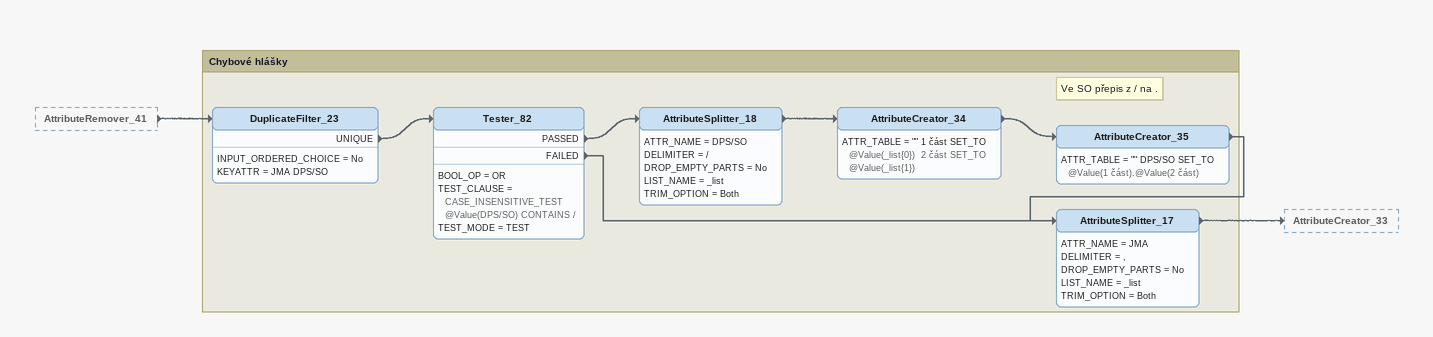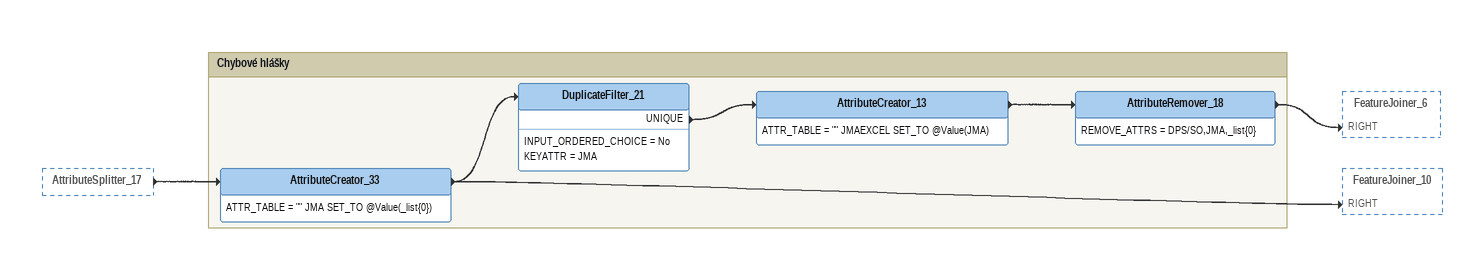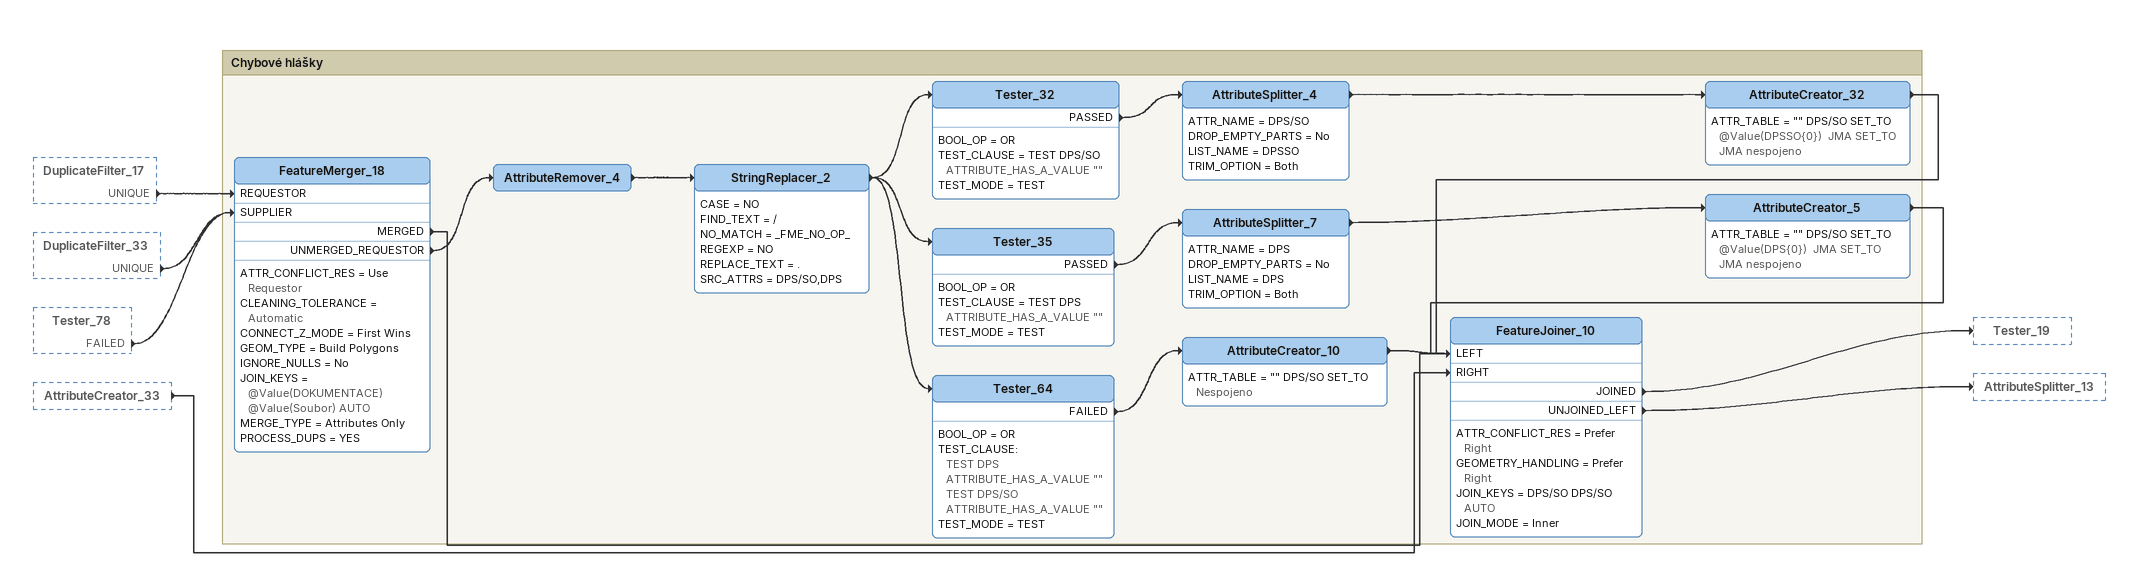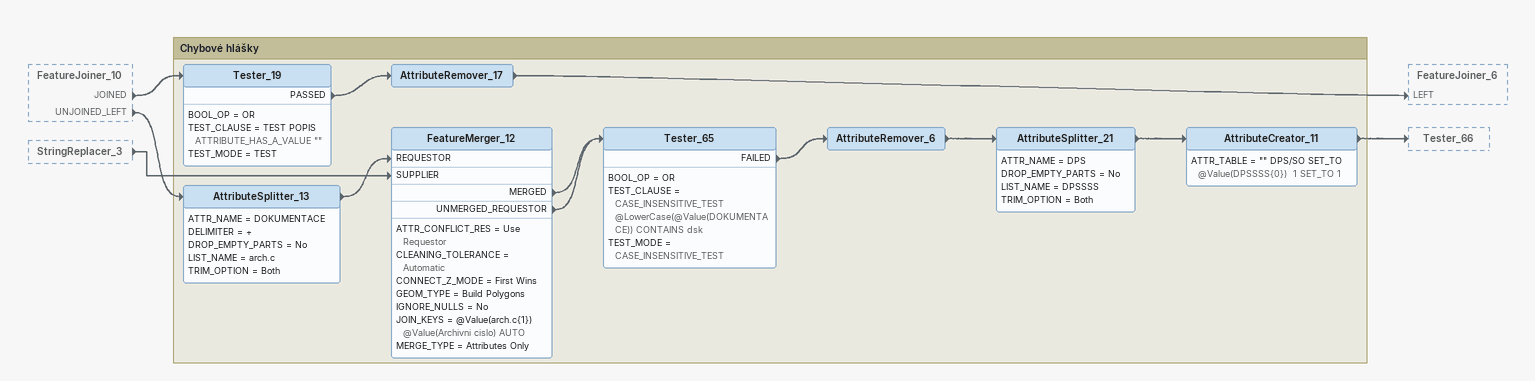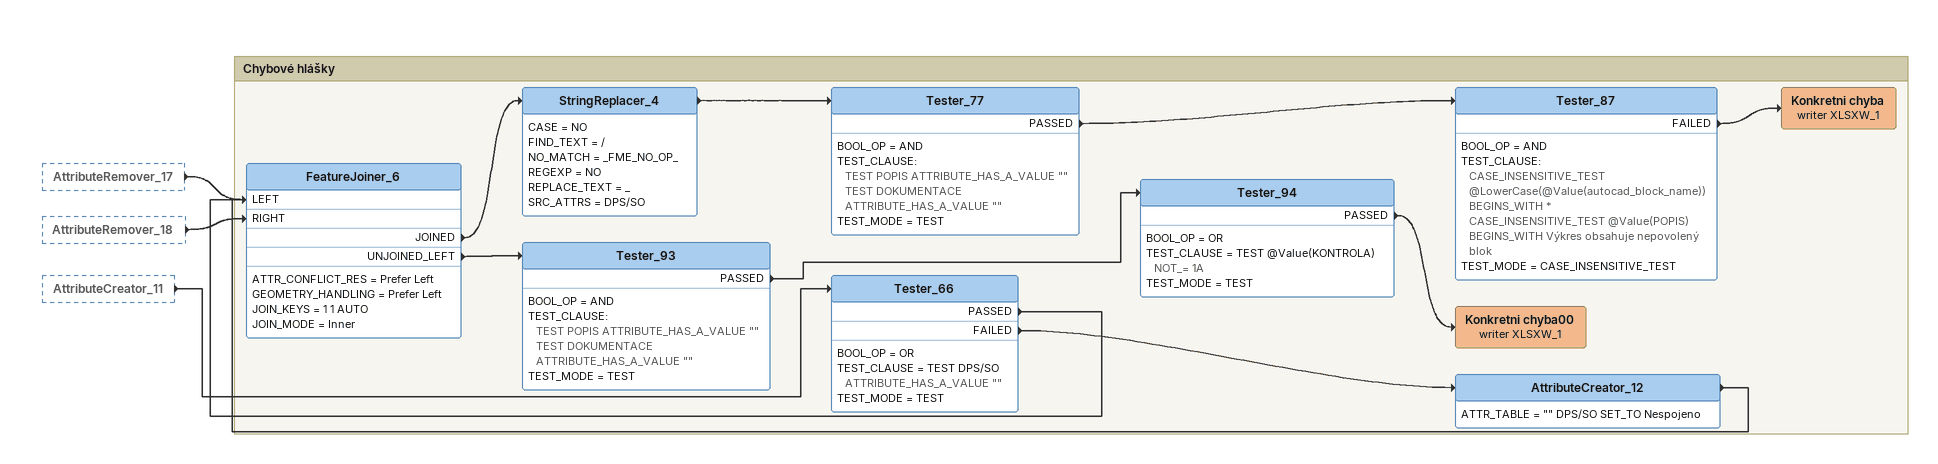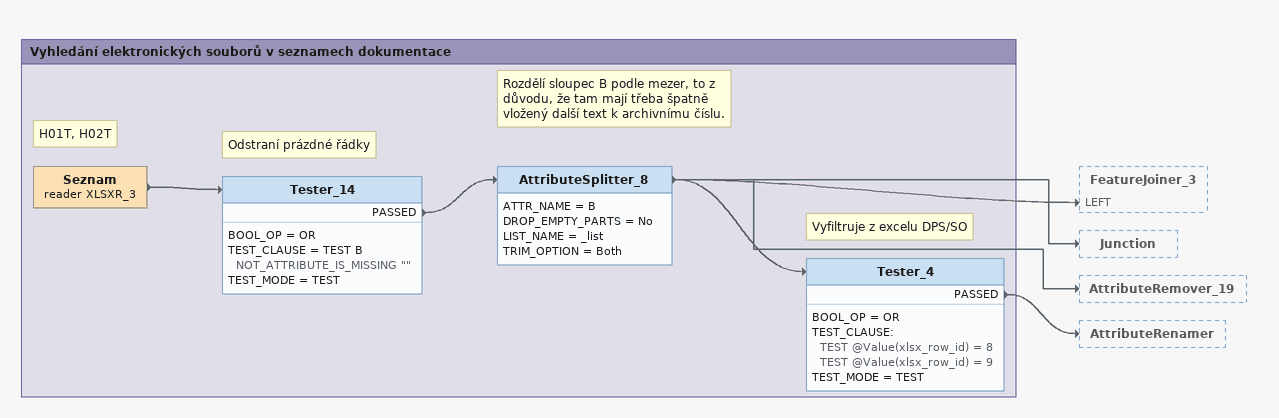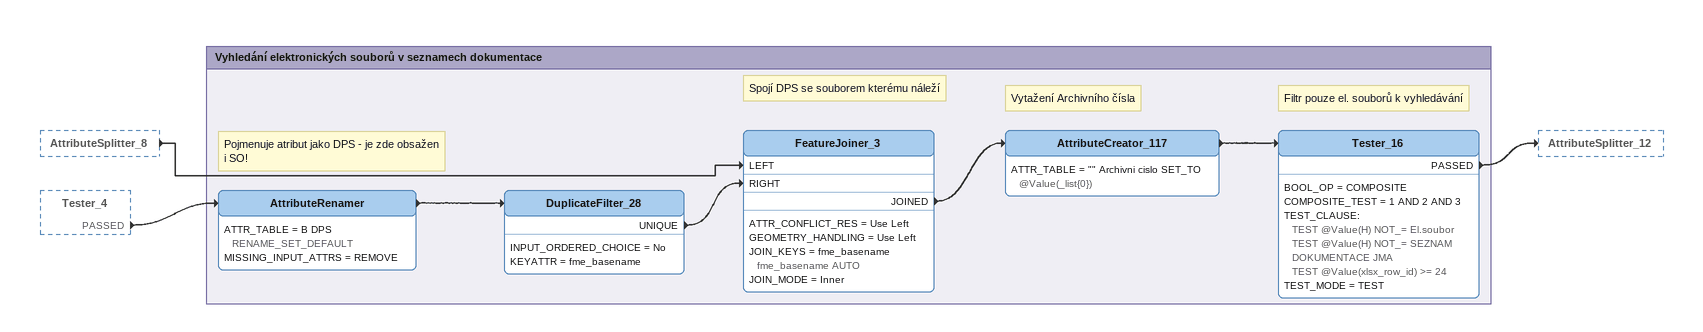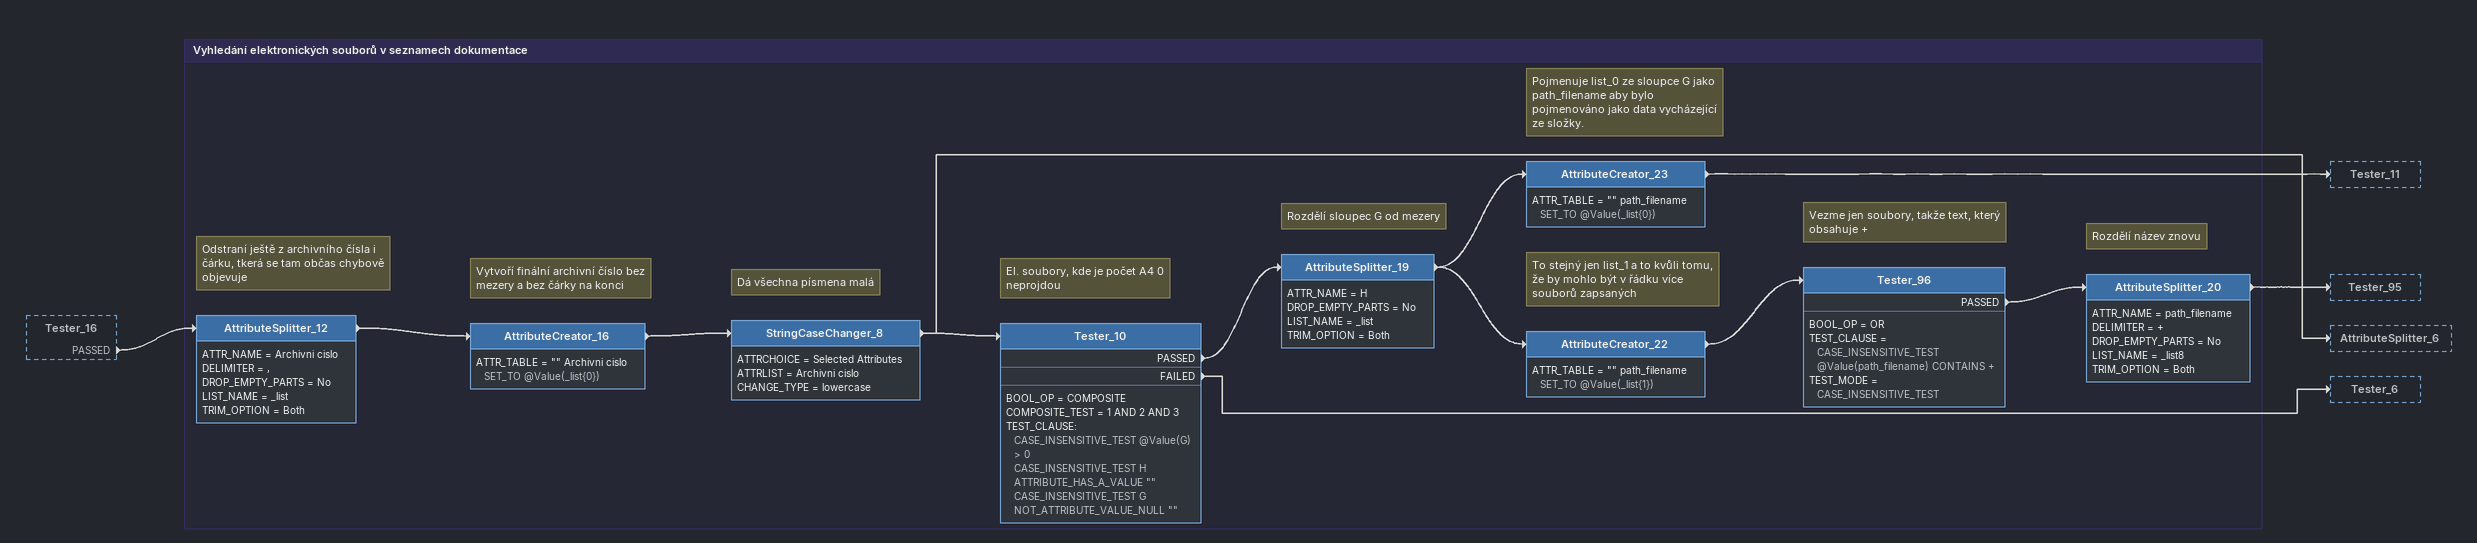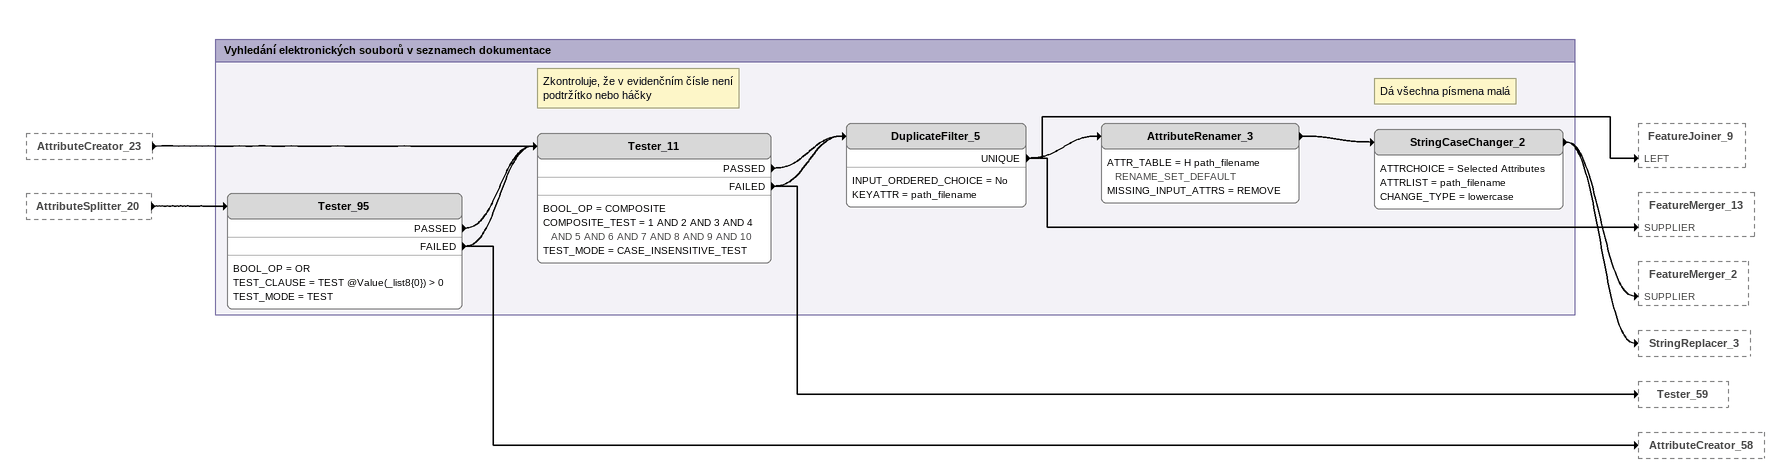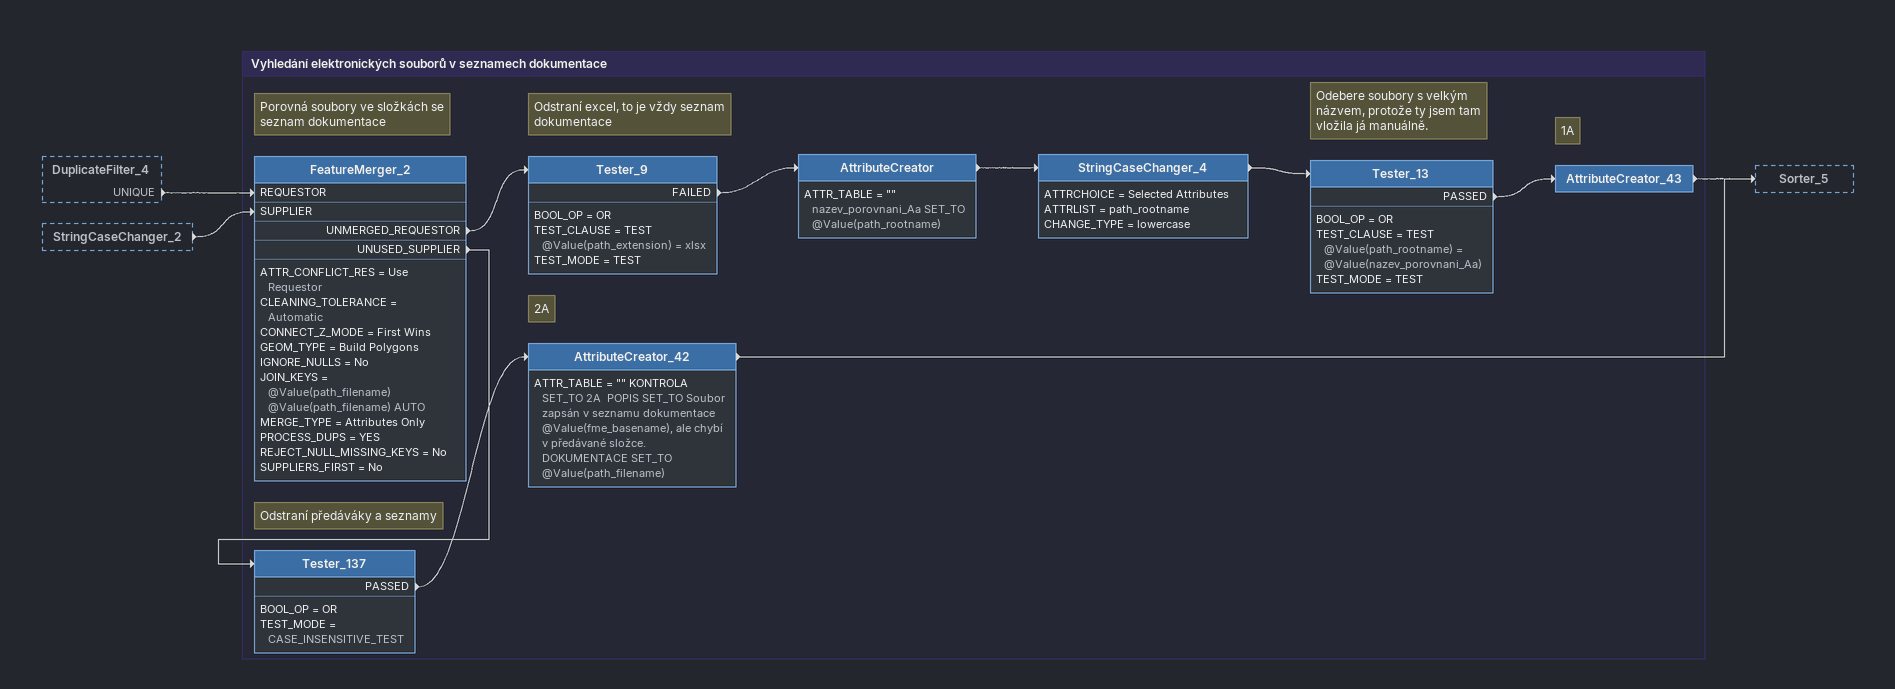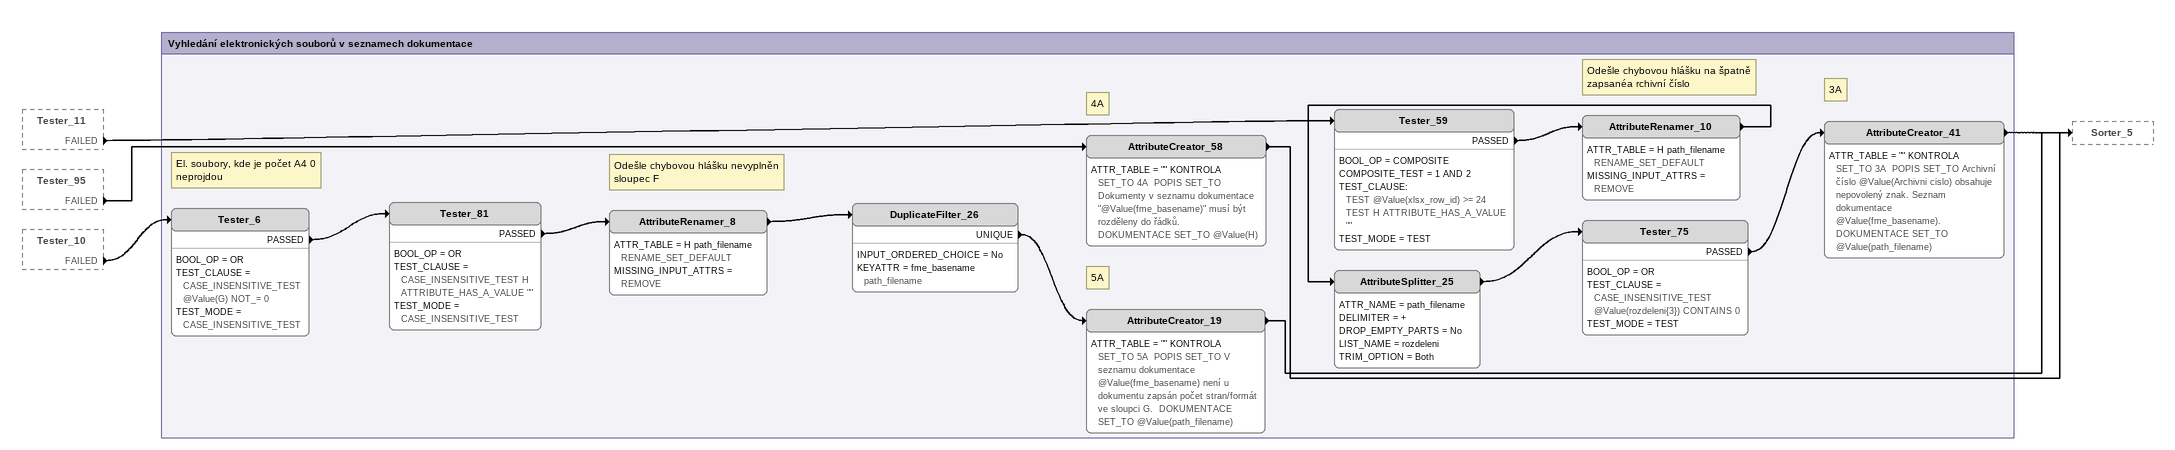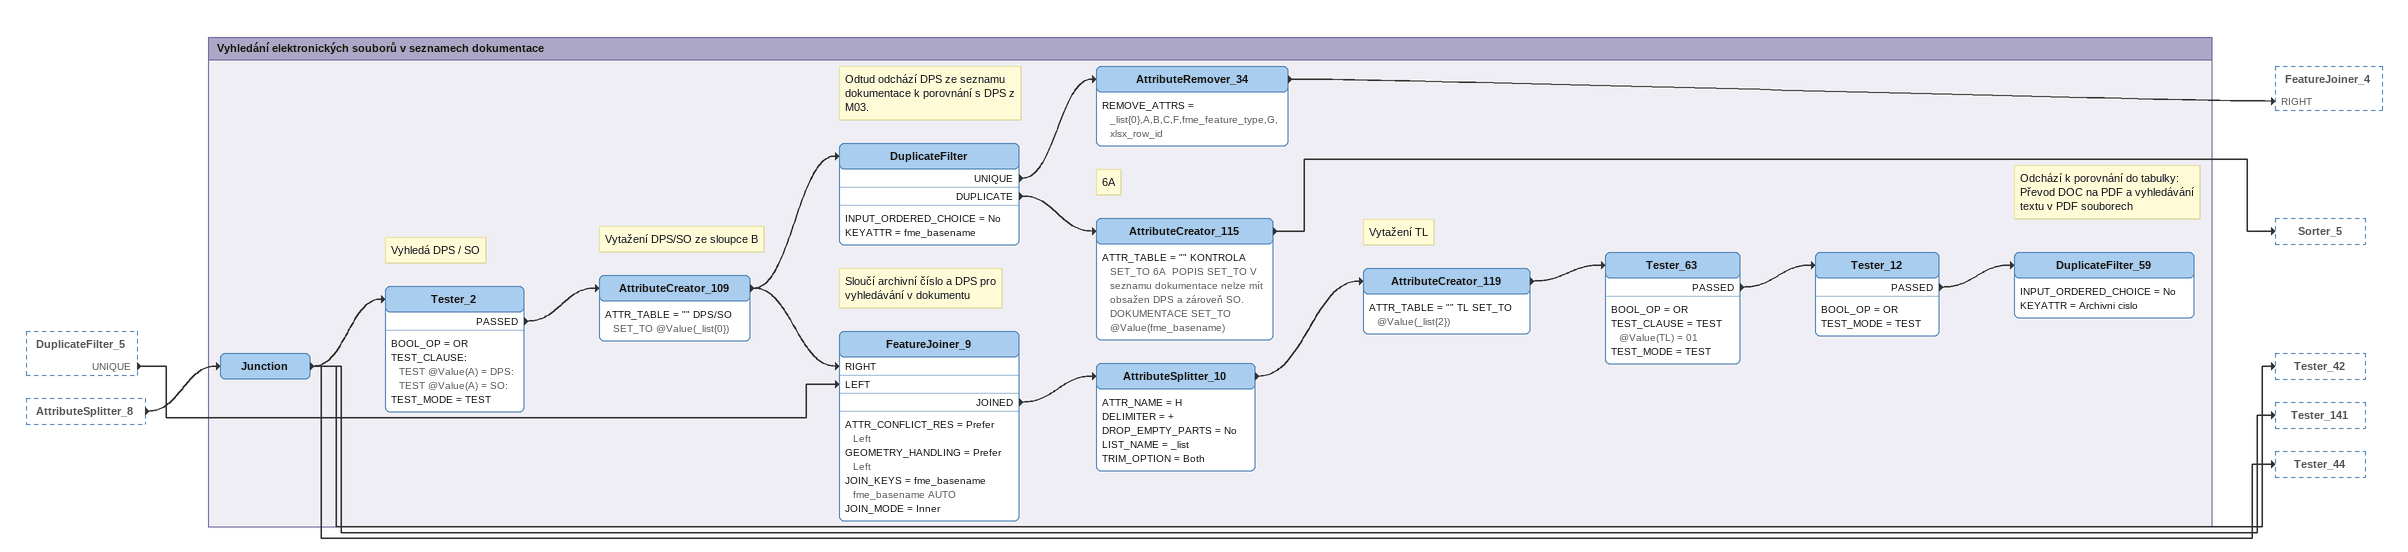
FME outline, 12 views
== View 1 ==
AttributeRemover_41 [outside]
    -> DuplicateFilter_23

Bookmark: Chybové hlášky
DuplicateFilter_23
    INPUT_ORDERED_CHOICE = No
    KEYATTR = JMA DPS/SO
    UNIQUE -> Tester_82
Tester_82
    BOOL_OP = OR
    TEST_CLAUSE = CASE_INSENSITIVE_TEST @Value(DPS/SO) CONTAINS /
    TEST_MODE = TEST
    PASSED -> AttributeSplitter_18
    FAILED -> AttributeSplitter_17
AttributeSplitter_18
    ATTR_NAME = DPS/SO
    DELIMITER = /
    DROP_EMPTY_PARTS = No
    LIST_NAME = _list
    TRIM_OPTION = Both
    -> AttributeCreator_34
AttributeCreator_34
    ATTR_TABLE = "" 1 část SET_TO @Value(_list{0})  2 část SET_TO @Value(_list{1})
    -> AttributeCreator_35
Note: Ve SO přepis z / na .
AttributeCreator_35
    ATTR_TABLE = "" DPS/SO SET_TO @Value(1 část).@Value(2 část)
    -> AttributeSplitter_17
AttributeSplitter_17
    ATTR_NAME = JMA
    DELIMITER = ,
    DROP_EMPTY_PARTS = No
    LIST_NAME = _list
    TRIM_OPTION = Both
    -> AttributeCreator_33

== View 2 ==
AttributeSplitter_17 [outside]
    -> AttributeCreator_33

Bookmark: Chybové hlášky
AttributeCreator_33
    ATTR_TABLE = "" JMA SET_TO @Value(_list{0})
    -> FeatureJoiner_10 [RIGHT]
    -> DuplicateFilter_21
DuplicateFilter_21
    INPUT_ORDERED_CHOICE = No
    KEYATTR = JMA
    UNIQUE -> AttributeCreator_13
AttributeCreator_13
    ATTR_TABLE = "" JMAEXCEL SET_TO @Value(JMA)
    -> AttributeRemover_18
AttributeRemover_18
    REMOVE_ATTRS = DPS/SO,JMA,_list{0}
    -> FeatureJoiner_6 [RIGHT]

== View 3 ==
DuplicateFilter_17 [outside]
    UNIQUE -> FeatureMerger_18 [REQUESTOR]
DuplicateFilter_33 [outside]
    UNIQUE -> FeatureMerger_18 [SUPPLIER]
Tester_78 [outside]
    FAILED -> FeatureMerger_18 [SUPPLIER]
AttributeCreator_33 [outside]
    -> FeatureJoiner_10 [RIGHT]

Bookmark: Chybové hlášky
FeatureMerger_18
    ATTR_CONFLICT_RES = Use Requestor
    CLEANING_TOLERANCE = Automatic
    CONNECT_Z_MODE = First Wins
    GEOM_TYPE = Build Polygons
    IGNORE_NULLS = No
    JOIN_KEYS = @Value(DOKUMENTACE) @Value(Soubor) AUTO
    MERGE_TYPE = Attributes Only
    PROCESS_DUPS = YES
    MERGED -> FeatureJoiner_10 [LEFT]
    UNMERGED_REQUESTOR -> AttributeRemover_4
AttributeRemover_4
    -> StringReplacer_2
StringReplacer_2
    CASE = NO
    FIND_TEXT = /
    NO_MATCH = _FME_NO_OP_
    REGEXP = NO
    REPLACE_TEXT = .
    SRC_ATTRS = DPS/SO,DPS
    -> Tester_32
    -> Tester_35
    -> Tester_64
Tester_32
    BOOL_OP = OR
    TEST_CLAUSE = TEST DPS/SO ATTRIBUTE_HAS_A_VALUE ""
    TEST_MODE = TEST
    PASSED -> AttributeSplitter_4
AttributeSplitter_4
    ATTR_NAME = DPS/SO
    DROP_EMPTY_PARTS = No
    LIST_NAME = DPSSO
    TRIM_OPTION = Both
    -> AttributeCreator_32
AttributeCreator_32
    ATTR_TABLE = "" DPS/SO SET_TO @Value(DPSSO{0})  JMA SET_TO JMA nespojeno
    -> FeatureJoiner_10 [LEFT]
Tester_35
    BOOL_OP = OR
    TEST_CLAUSE = TEST DPS ATTRIBUTE_HAS_A_VALUE ""
    TEST_MODE = TEST
    PASSED -> AttributeSplitter_7
AttributeSplitter_7
    ATTR_NAME = DPS
    DROP_EMPTY_PARTS = No
    LIST_NAME = DPS
    TRIM_OPTION = Both
    -> AttributeCreator_5
AttributeCreator_5
    ATTR_TABLE = "" DPS/SO SET_TO @Value(DPS{0})  JMA SET_TO JMA nespojeno
    -> FeatureJoiner_10 [LEFT]
Tester_64
    BOOL_OP = OR
    TEST_CLAUSE:
      TEST DPS ATTRIBUTE_HAS_A_VALUE ""
      TEST DPS/SO ATTRIBUTE_HAS_A_VALUE ""
    TEST_MODE = TEST
    FAILED -> AttributeCreator_10
AttributeCreator_10
    ATTR_TABLE = "" DPS/SO SET_TO Nespojeno
    -> FeatureJoiner_10 [LEFT]
FeatureJoiner_10
    ATTR_CONFLICT_RES = Prefer Right
    GEOMETRY_HANDLING = Prefer Right
    JOIN_KEYS = DPS/SO DPS/SO AUTO
    JOIN_MODE = Inner
    JOINED -> Tester_19
    UNJOINED_LEFT -> AttributeSplitter_13

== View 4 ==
FeatureJoiner_10 [outside]
    JOINED -> Tester_19
    UNJOINED_LEFT -> AttributeSplitter_13
StringReplacer_3 [outside]
    -> FeatureMerger_12 [SUPPLIER]

Bookmark: Chybové hlášky
Tester_19
    BOOL_OP = OR
    TEST_CLAUSE = TEST POPIS ATTRIBUTE_HAS_A_VALUE ""
    TEST_MODE = TEST
    PASSED -> AttributeRemover_17
AttributeRemover_17
    -> FeatureJoiner_6 [LEFT]
AttributeSplitter_13
    ATTR_NAME = DOKUMENTACE
    DELIMITER = +
    DROP_EMPTY_PARTS = No
    LIST_NAME = arch.c
    TRIM_OPTION = Both
    -> FeatureMerger_12 [REQUESTOR]
FeatureMerger_12
    ATTR_CONFLICT_RES = Use Requestor
    CLEANING_TOLERANCE = Automatic
    CONNECT_Z_MODE = First Wins
    GEOM_TYPE = Build Polygons
    IGNORE_NULLS = No
    JOIN_KEYS = @Value(arch.c{1}) @Value(Archivni cislo) AUTO
    MERGE_TYPE = Attributes Only
    MERGED -> Tester_65
    UNMERGED_REQUESTOR -> Tester_65
Tester_65
    BOOL_OP = OR
    TEST_CLAUSE = CASE_INSENSITIVE_TEST @LowerCase(@Value(DOKUMENTACE)) CONTAINS dsk
    TEST_MODE = CASE_INSENSITIVE_TEST
    FAILED -> AttributeRemover_6
AttributeRemover_6
    -> AttributeSplitter_21
AttributeSplitter_21
    ATTR_NAME = DPS
    DROP_EMPTY_PARTS = No
    LIST_NAME = DPSSSS
    TRIM_OPTION = Both
    -> AttributeCreator_11
AttributeCreator_11
    ATTR_TABLE = "" DPS/SO SET_TO @Value(DPSSSS{0})  1 SET_TO 1
    -> Tester_66

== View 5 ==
AttributeRemover_17 [outside]
    -> FeatureJoiner_6 [LEFT]
AttributeRemover_18 [outside]
    -> FeatureJoiner_6 [RIGHT]
AttributeCreator_11 [outside]
    -> Tester_66

Bookmark: Chybové hlášky
Tester_66
    BOOL_OP = OR
    TEST_CLAUSE = TEST DPS/SO ATTRIBUTE_HAS_A_VALUE ""
    TEST_MODE = TEST
    PASSED -> FeatureJoiner_6 [LEFT]
    FAILED -> AttributeCreator_12
AttributeCreator_12
    ATTR_TABLE = "" DPS/SO SET_TO Nespojeno
    -> FeatureJoiner_6 [LEFT]
FeatureJoiner_6
    ATTR_CONFLICT_RES = Prefer Left
    GEOMETRY_HANDLING = Prefer Left
    JOIN_KEYS = 1 1 AUTO
    JOIN_MODE = Inner
    JOINED -> StringReplacer_4
    UNJOINED_LEFT -> Tester_93
StringReplacer_4
    CASE = NO
    FIND_TEXT = /
    NO_MATCH = _FME_NO_OP_
    REGEXP = NO
    REPLACE_TEXT = _
    SRC_ATTRS = DPS/SO
    -> Tester_77
Tester_77
    BOOL_OP = AND
    TEST_CLAUSE:
      TEST POPIS ATTRIBUTE_HAS_A_VALUE ""
      TEST DOKUMENTACE ATTRIBUTE_HAS_A_VALUE ""
    TEST_MODE = TEST
    PASSED -> Tester_87
Tester_87
    BOOL_OP = AND
    TEST_CLAUSE:
      CASE_INSENSITIVE_TEST @LowerCase(@Value(autocad_block_name)) BEGINS_WITH *
      CASE_INSENSITIVE_TEST @Value(POPIS) BEGINS_WITH Výkres obsahuje nepovolený blok
    TEST_MODE = CASE_INSENSITIVE_TEST
    FAILED -> Konkretni chyba (writer XLSXW_1)
Konkretni chyba (writer XLSXW_1)
Tester_93
    BOOL_OP = AND
    TEST_CLAUSE:
      TEST POPIS ATTRIBUTE_HAS_A_VALUE ""
      TEST DOKUMENTACE ATTRIBUTE_HAS_A_VALUE ""
    TEST_MODE = TEST
    PASSED -> Tester_94
Tester_94
    BOOL_OP = OR
    TEST_CLAUSE = TEST @Value(KONTROLA) NOT_= 1A
    TEST_MODE = TEST
    PASSED -> Konkretni chyba00 (writer XLSXW_1)
Konkretni chyba00 (writer XLSXW_1)

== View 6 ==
Bookmark: Vyhledání elektronických souborů v seznamech dokumentace
Note: H01T, H02T
Seznam (reader XLSXR_3)
    -> Tester_14
Note: Odstraní prázdné řádky
Tester_14
    BOOL_OP = OR
    TEST_CLAUSE = TEST B NOT_ATTRIBUTE_IS_MISSING ""
    TEST_MODE = TEST
    PASSED -> AttributeSplitter_8
Note: Rozdělí sloupec B podle mezer, to z důvodu, že tam mají třeba špatně vložený další text k archivnímu číslu.
AttributeSplitter_8
    ATTR_NAME = B
    DROP_EMPTY_PARTS = No
    LIST_NAME = _list
    TRIM_OPTION = Both
    -> FeatureJoiner_3 [LEFT]
    -> Junction
    -> Tester_4
    -> AttributeRemover_19
Note: Vyfiltruje z excelu DPS/SO
Tester_4
    BOOL_OP = OR
    TEST_CLAUSE:
      TEST @Value(xlsx_row_id) = 8
      TEST @Value(xlsx_row_id) = 9
    TEST_MODE = TEST
    PASSED -> AttributeRenamer

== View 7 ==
AttributeSplitter_8 [outside]
    -> FeatureJoiner_3 [LEFT]
Tester_4 [outside]
    PASSED -> AttributeRenamer

Bookmark: Vyhledání elektronických souborů v seznamech dokumentace
Note: Pojmenuje atribut jako DPS - je zde obsažen i SO!
AttributeRenamer
    ATTR_TABLE = B DPS RENAME_SET_DEFAULT
    MISSING_INPUT_ATTRS = REMOVE
    -> DuplicateFilter_28
DuplicateFilter_28
    INPUT_ORDERED_CHOICE = No
    KEYATTR = fme_basename
    UNIQUE -> FeatureJoiner_3 [RIGHT]
Note: Spojí DPS se souborem kterému náleží
FeatureJoiner_3
    ATTR_CONFLICT_RES = Use Left
    GEOMETRY_HANDLING = Use Left
    JOIN_KEYS = fme_basename fme_basename AUTO
    JOIN_MODE = Inner
    JOINED -> AttributeCreator_117
Note: Vytažení Archivního čísla
AttributeCreator_117
    ATTR_TABLE = "" Archivni cislo SET_TO @Value(_list{0})
    -> Tester_16
Note: Filtr pouze el. souborů k vyhledávání
Tester_16
    BOOL_OP = COMPOSITE
    COMPOSITE_TEST = 1 AND 2 AND 3
    TEST_CLAUSE:
      TEST @Value(H) NOT_= El.soubor
      TEST @Value(H) NOT_= SEZNAM DOKUMENTACE JMA
      TEST @Value(xlsx_row_id) >= 24
    TEST_MODE = TEST
    PASSED -> AttributeSplitter_12

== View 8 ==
Tester_16 [outside]
    PASSED -> AttributeSplitter_12

Bookmark: Vyhledání elektronických souborů v seznamech dokumentace
Note: Odstraní ještě z archivního čísla i čárku, tkerá se tam občas chybově objevuje
AttributeSplitter_12
    ATTR_NAME = Archivni cislo
    DELIMITER = ,
    DROP_EMPTY_PARTS = No
    LIST_NAME = _list
    TRIM_OPTION = Both
    -> AttributeCreator_16
Note: Vytvoří finální archivní číslo bez mezery a bez čárky na konci
AttributeCreator_16
    ATTR_TABLE = "" Archivni cislo SET_TO @Value(_list{0})
    -> StringCaseChanger_8
Note: Dá všechna písmena malá
StringCaseChanger_8
    ATTRCHOICE = Selected Attributes
    ATTRLIST = Archivni cislo
    CHANGE_TYPE = lowercase
    -> Tester_10
    -> AttributeSplitter_6
Note: El. soubory, kde je počet A4 0 neprojdou
Tester_10
    BOOL_OP = COMPOSITE
    COMPOSITE_TEST = 1 AND 2 AND 3
    TEST_CLAUSE:
      CASE_INSENSITIVE_TEST @Value(G) > 0
      CASE_INSENSITIVE_TEST H ATTRIBUTE_HAS_A_VALUE ""
      CASE_INSENSITIVE_TEST G NOT_ATTRIBUTE_VALUE_NULL ""
    PASSED -> AttributeSplitter_19
    FAILED -> Tester_6
Note: Rozdělí sloupec G od mezery
AttributeSplitter_19
    ATTR_NAME = H
    DROP_EMPTY_PARTS = No
    LIST_NAME = _list
    TRIM_OPTION = Both
    -> AttributeCreator_22
    -> AttributeCreator_23
Note: Pojmenuje list_0 ze sloupce G jako path_filename aby bylo pojmenováno jako data vycházející ze složky.
AttributeCreator_23
    ATTR_TABLE = "" path_filename SET_TO @Value(_list{0})
    -> Tester_11
Note: To stejný jen list_1 a to kvůli tomu, že by mohlo být v řádku více souborů zapsaných
AttributeCreator_22
    ATTR_TABLE = "" path_filename SET_TO @Value(_list{1})
    -> Tester_96
Note: Vezme jen soubory, takže text, který obsahuje +
Tester_96
    BOOL_OP = OR
    TEST_CLAUSE = CASE_INSENSITIVE_TEST @Value(path_filename) CONTAINS +
    TEST_MODE = CASE_INSENSITIVE_TEST
    PASSED -> AttributeSplitter_20
Note: Rozdělí název znovu
AttributeSplitter_20
    ATTR_NAME = path_filename
    DELIMITER = +
    DROP_EMPTY_PARTS = No
    LIST_NAME = _list8
    TRIM_OPTION = Both
    -> Tester_95

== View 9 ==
AttributeCreator_23 [outside]
    -> Tester_11
AttributeSplitter_20 [outside]
    -> Tester_95

Bookmark: Vyhledání elektronických souborů v seznamech dokumentace
Tester_95
    BOOL_OP = OR
    TEST_CLAUSE = TEST @Value(_list8{0}) > 0
    TEST_MODE = TEST
    PASSED -> Tester_11
    FAILED -> Tester_11
    FAILED -> AttributeCreator_58
Note: Zkontroluje, že v evidenčním čísle není podtržítko nebo háčky
Tester_11
    BOOL_OP = COMPOSITE
    COMPOSITE_TEST = 1 AND 2 AND 3 AND 4 AND 5 AND 6 AND 7 AND 8 AND 9 AND 10
    TEST_MODE = CASE_INSENSITIVE_TEST
    PASSED -> DuplicateFilter_5
    FAILED -> Tester_59
    FAILED -> DuplicateFilter_5
DuplicateFilter_5
    INPUT_ORDERED_CHOICE = No
    KEYATTR = path_filename
    UNIQUE -> FeatureJoiner_9 [LEFT]
    UNIQUE -> AttributeRenamer_3
    UNIQUE -> FeatureMerger_13 [SUPPLIER]
AttributeRenamer_3
    ATTR_TABLE = H path_filename RENAME_SET_DEFAULT
    MISSING_INPUT_ATTRS = REMOVE
    -> StringCaseChanger_2
Note: Dá všechna písmena malá
StringCaseChanger_2
    ATTRCHOICE = Selected Attributes
    ATTRLIST = path_filename
    CHANGE_TYPE = lowercase
    -> FeatureMerger_2 [SUPPLIER]
    -> StringReplacer_3

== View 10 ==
DuplicateFilter_4 [outside]
    UNIQUE -> FeatureMerger_2 [REQUESTOR]
StringCaseChanger_2 [outside]
    -> FeatureMerger_2 [SUPPLIER]

Bookmark: Vyhledání elektronických souborů v seznamech dokumentace
Note: Porovná soubory ve složkách se seznam dokumentace
FeatureMerger_2
    ATTR_CONFLICT_RES = Use Requestor
    CLEANING_TOLERANCE = Automatic
    CONNECT_Z_MODE = First Wins
    GEOM_TYPE = Build Polygons
    IGNORE_NULLS = No
    JOIN_KEYS = @Value(path_filename) @Value(path_filename) AUTO
    MERGE_TYPE = Attributes Only
    PROCESS_DUPS = YES
    REJECT_NULL_MISSING_KEYS = No
    SUPPLIERS_FIRST = No
    UNMERGED_REQUESTOR -> Tester_9
    UNUSED_SUPPLIER -> Tester_137
Note: Odstraní excel, to je vždy seznam dokumentace
Tester_9
    BOOL_OP = OR
    TEST_CLAUSE = TEST @Value(path_extension) = xlsx
    TEST_MODE = TEST
    FAILED -> AttributeCreator
AttributeCreator
    ATTR_TABLE = "" nazev_porovnani_Aa SET_TO @Value(path_rootname)
    -> StringCaseChanger_4
StringCaseChanger_4
    ATTRCHOICE = Selected Attributes
    ATTRLIST = path_rootname
    CHANGE_TYPE = lowercase
    -> Tester_13
Note: Odebere soubory s velkým názvem, protože ty jsem tam vložila já manuálně.
Tester_13
    BOOL_OP = OR
    TEST_CLAUSE = TEST @Value(path_rootname) = @Value(nazev_porovnani_Aa)
    TEST_MODE = TEST
    PASSED -> AttributeCreator_43
Note: 1A
AttributeCreator_43
    -> Sorter_5
Note: Odstraní předáváky a seznamy
Tester_137
    BOOL_OP = OR
    TEST_MODE = CASE_INSENSITIVE_TEST
    PASSED -> AttributeCreator_42
Note: 2A
AttributeCreator_42
    ATTR_TABLE = "" KONTROLA SET_TO 2A  POPIS SET_TO Soubor zapsán v seznamu dokumentace @Value(fme_basename), ale chybí v předávané složce.  DOKUMENTACE SET_TO @Value(path_filename)
    -> Sorter_5

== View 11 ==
Tester_11 [outside]
    FAILED -> Tester_59
Tester_95 [outside]
    FAILED -> AttributeCreator_58
Tester_10 [outside]
    FAILED -> Tester_6

Bookmark: Vyhledání elektronických souborů v seznamech dokumentace
Tester_59
    BOOL_OP = COMPOSITE
    COMPOSITE_TEST = 1 AND 2
    TEST_CLAUSE:
      TEST @Value(xlsx_row_id) >= 24
      TEST H ATTRIBUTE_HAS_A_VALUE ""
    TEST_MODE = TEST
    PASSED -> AttributeRenamer_10
Note: Odešle chybovou hlášku na špatně zapsanéa rchivní číslo
AttributeRenamer_10
    ATTR_TABLE = H path_filename RENAME_SET_DEFAULT
    MISSING_INPUT_ATTRS = REMOVE
    -> AttributeSplitter_25
AttributeSplitter_25
    ATTR_NAME = path_filename
    DELIMITER = +
    DROP_EMPTY_PARTS = No
    LIST_NAME = rozdeleni
    TRIM_OPTION = Both
    -> Tester_75
Tester_75
    BOOL_OP = OR
    TEST_CLAUSE = CASE_INSENSITIVE_TEST @Value(rozdeleni{3}) CONTAINS 0
    TEST_MODE = TEST
    PASSED -> AttributeCreator_41
Note: 3A
AttributeCreator_41
    ATTR_TABLE = "" KONTROLA SET_TO 3A  POPIS SET_TO Archivní číslo @Value(Archivni cislo) obsahuje nepovolený znak. Seznam dokumentace @Value(fme_basename).  DOKUMENTACE SET_TO @Value(path_filename)
    -> Sorter_5
Note: 4A
AttributeCreator_58
    ATTR_TABLE = "" KONTROLA SET_TO 4A  POPIS SET_TO Dokumenty v seznamu dokumentace "@Value(fme_basename)" musí být rozděleny do řádků.  DOKUMENTACE SET_TO @Value(H)
    -> Sorter_5
Note: El. soubory, kde je počet A4 0 neprojdou
Tester_6
    BOOL_OP = OR
    TEST_CLAUSE = CASE_INSENSITIVE_TEST @Value(G) NOT_= 0
    TEST_MODE = CASE_INSENSITIVE_TEST
    PASSED -> Tester_81
Tester_81
    BOOL_OP = OR
    TEST_CLAUSE = CASE_INSENSITIVE_TEST H ATTRIBUTE_HAS_A_VALUE ""
    TEST_MODE = CASE_INSENSITIVE_TEST
    PASSED -> AttributeRenamer_8
Note: Odešle chybovou hlášku nevyplněn sloupec F
AttributeRenamer_8
    ATTR_TABLE = H path_filename RENAME_SET_DEFAULT
    MISSING_INPUT_ATTRS = REMOVE
    -> DuplicateFilter_26
DuplicateFilter_26
    INPUT_ORDERED_CHOICE = No
    KEYATTR = fme_basename path_filename
    UNIQUE -> AttributeCreator_19
Note: 5A
AttributeCreator_19
    ATTR_TABLE = "" KONTROLA SET_TO 5A  POPIS SET_TO V seznamu dokumentace @Value(fme_basename) není u dokumentu zapsán počet stran/formát ve sloupci G.  DOKUMENTACE SET_TO @Value(path_filename)
    -> Sorter_5

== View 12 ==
DuplicateFilter_5 [outside]
    UNIQUE -> FeatureJoiner_9 [LEFT]
AttributeSplitter_8 [outside]
    -> Junction

Bookmark: Vyhledání elektronických souborů v seznamech dokumentace
Junction
    -> Tester_42
    -> Tester_141
    -> Tester_44
    -> Tester_2
Note: Vyhledá DPS / SO
Tester_2
    BOOL_OP = OR
    TEST_CLAUSE:
      TEST @Value(A) = DPS:
      TEST @Value(A) = SO:
    TEST_MODE = TEST
    PASSED -> AttributeCreator_109
Note: Vytažení DPS/SO ze sloupce B
AttributeCreator_109
    ATTR_TABLE = "" DPS/SO SET_TO @Value(_list{0})
    -> DuplicateFilter
    -> FeatureJoiner_9 [RIGHT]
Note: Odtud odchází DPS ze seznamu dokumentace k porovnání s DPS z M03.
DuplicateFilter
    INPUT_ORDERED_CHOICE = No
    KEYATTR = fme_basename
    UNIQUE -> AttributeRemover_34
    DUPLICATE -> AttributeCreator_115
AttributeRemover_34
    REMOVE_ATTRS = _list{0},A,B,C,F,fme_feature_type,G,xlsx_row_id
    -> FeatureJoiner_4 [RIGHT]
Note: 6A
AttributeCreator_115
    ATTR_TABLE = "" KONTROLA SET_TO 6A  POPIS SET_TO V seznamu dokumentace nelze mít obsažen DPS a zároveň SO.  DOKUMENTACE SET_TO @Value(fme_basename)
    -> Sorter_5
Note: Sloučí archivní číslo a DPS pro vyhledávání v dokumentu
FeatureJoiner_9
    ATTR_CONFLICT_RES = Prefer Left
    GEOMETRY_HANDLING = Prefer Left
    JOIN_KEYS = fme_basename fme_basename AUTO
    JOIN_MODE = Inner
    JOINED -> AttributeSplitter_10
AttributeSplitter_10
    ATTR_NAME = H
    DELIMITER = +
    DROP_EMPTY_PARTS = No
    LIST_NAME = _list
    TRIM_OPTION = Both
    -> AttributeCreator_119
Note: Vytažení TL
AttributeCreator_119
    ATTR_TABLE = "" TL SET_TO @Value(_list{2})
    -> Tester_63
Tester_63
    BOOL_OP = OR
    TEST_CLAUSE = TEST @Value(TL) = 01
    TEST_MODE = TEST
    PASSED -> Tester_12
Tester_12
    BOOL_OP = OR
    TEST_MODE = TEST
    PASSED -> DuplicateFilter_59
Note: Odchází k porovnání do tabulky: Převod DOC na PDF a vyhledávání textu v PDF souborech
DuplicateFilter_59
    INPUT_ORDERED_CHOICE = No
    KEYATTR = Archivni cislo
